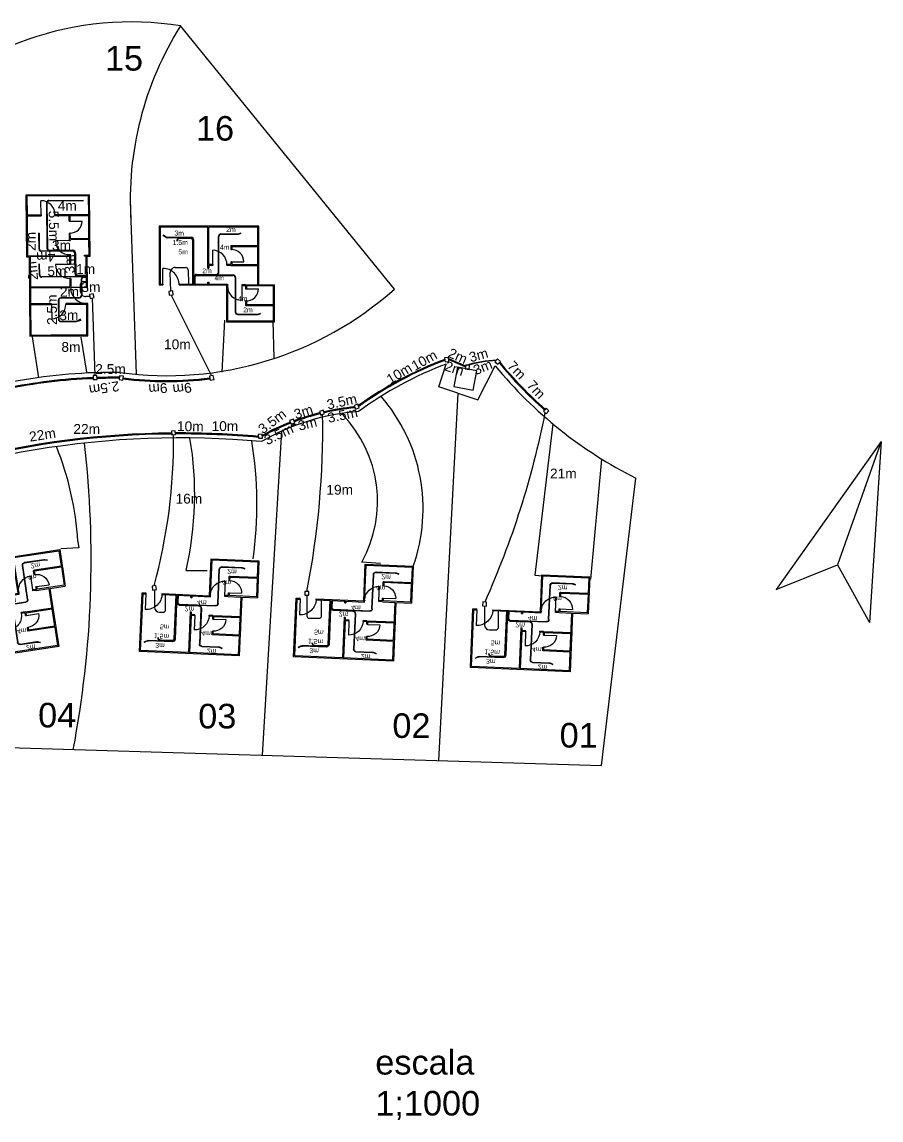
# Model space of a CAD drawing. Header units: millimetres. Extents: x -1169 to 5536, y 114 to 7943.
# Drawn here: x 128.4 to 215.9, y 114.3 to 226.1 of the extents above; entities that cross this region are included whole.
import ezdxf

# ---------------------------------------------------------------- set-up
doc = ezdxf.new("R2010")
doc.units = ezdxf.units.MM
for name, color, linetype in [('Cain', 76, 'Continuous'), ('canalizacion principal', 36, 'Continuous'), ('canalizacion secundaria', 5, 'Continuous'), ('cint', 76, 'Continuous'), ('escala', 250, 'Continuous'), ('urbanizacion', 7, 'Continuous')]:
    doc.layers.add(name, color=color, linetype=linetype)
doc.styles.get("Standard").update_dxf_attribs({"font": 'arial.ttf'})

# ---------------------------------------------------------------- blocks, each defined once
blk = doc.blocks.new('dibujo3 (1)')
for p, q in [((1432.45, 2499.36), (1432.45, 2497.46)), ((1433.88, 2497.46), (1433.88, 2498.89)), ((1432.45, 2497.46), (1433.88, 2497.46)), ((1432.45, 2497.36), (1433.88, 2497.36)), ((1433.88, 2497.46), (1433.88, 2497.36)), ((1435.31, 2497.46), (1436.84, 2497.46)), ((1435.31, 2497.46), (1435.31, 2497.36)), ((1435.31, 2497.36), (1436.74, 2497.36)), ((1436.74, 2496.79), (1436.74, 2497.36)), ((1436.74, 2496.79), (1436.84, 2496.79)), ((1436.84, 2497.46), (1438.73, 2497.46)), ((1436.84, 2497.36), (1438.73, 2497.36)), ((1436.84, 2496.79), (1436.84, 2497.36)), ((1436.84, 2496.79), (1438.06, 2496.79)), ((1432.45, 2493.3), (1432.45, 2495.02)), ((1436.74, 2494.81), (1435.31, 2494.81)), ((1436.74, 2494.81), (1436.74, 2495.57)), ((1436.74, 2495.57), (1436.84, 2495.57)), ((1436.74, 2494.81), (1436.84, 2494.81)), ((1436.84, 2494.99), (1436.84, 2495.57)), ((1438.73, 2494.99), (1436.84, 2494.99)), ((1438.73, 2494.89), (1436.84, 2494.89)), ((1436.84, 2494.81), (1436.84, 2494.89)), ((1432.64, 2493.3), (1436.74, 2493.3)), ((1436.74, 2493.2), (1432.74, 2493.2)), ((1436.74, 2492.38), (1435.31, 2492.38)), ((1436.74, 2493.3), (1436.74, 2493.38)), ((1436.74, 2493.38), (1436.84, 2493.38)), ((1436.74, 2493.2), (1436.74, 2492.38)), ((1436.84, 2492.38), (1436.74, 2492.38)), ((1436.84, 2493.3), (1436.84, 2493.38)), ((1436.84, 2493.2), (1436.84, 2493.3)), ((1436.84, 2493.2), (1436.84, 2492.38)), ((1438.28, 2493.3), (1438.55, 2493.3)), ((1438.28, 2493.2), (1438.28, 2493.3)), ((1438.45, 2493.2), (1438.28, 2493.2)), ((1432.74, 2490.12), (1436.74, 2490.12)), ((1436.74, 2490.95), (1436.74, 2490.12)), ((1436.84, 2490.95), (1436.74, 2490.95)), ((1436.84, 2490.95), (1436.84, 2490.02)), ((1432.74, 2490.02), (1436.84, 2490.02)), ((1438.45, 2490.02), (1436.84, 2490.02)), ((1438.55, 2490.02), (1438.45, 2490.02)), ((1438.45, 2490.02), (1438.55, 2490.02)), ((1434.88, 2488.39), (1432.74, 2488.39)), ((1434.88, 2488.29), (1432.74, 2488.29)), ((1434.88, 2488.39), (1434.88, 2488.29)), ((1434.88, 2488.29), (1434.88, 2486.87)), ((1438.45, 2488.39), (1436.31, 2488.39)), ((1436.31, 2488.39), (1436.31, 2488.29)), ((1438.45, 2488.29), (1436.31, 2488.29)), ((1438.55, 2488.39), (1438.45, 2488.39)), ((1438.5, 2488.39), (1438.5, 2488.39)), ((1434.78, 2485.21), (1436.42, 2485.21)), ((1434.78, 2485.11), (1436.42, 2485.11))]:
    blk.add_line(p, q)
for points in [[(1438.55, 2493.2), (1438.83, 2493.2), (1438.83, 2499.46), (1432.35, 2499.46), (1432.35, 2493.2), (1432.64, 2493.2)], [(1438.73, 2497.46), (1438.73, 2499.36), (1432.45, 2499.36), (1432.45, 2497.46)], [(1432.45, 2497.36), (1432.45, 2493.3), (1432.64, 2493.3)], [(1433.88, 2497.46), (1433.88, 2497.41)], [(1435.31, 2497.41), (1435.31, 2497.41), (1435.31, 2497.46)], [(1436.79, 2496.79), (1436.84, 2496.79)], [(1438.73, 2494.99), (1438.73, 2497.36)], [(1436.79, 2494.81), (1436.74, 2494.81)], [(1436.84, 2495.57), (1436.79, 2495.57), (1436.79, 2495.57)], [(1438.55, 2493.3), (1438.73, 2493.3), (1438.73, 2494.89)], [(1432.64, 2493.2), (1432.64, 2485.11), (1434.78, 2485.11)], [(1432.74, 2493.2), (1432.74, 2490.12)], [(1436.74, 2493.38), (1436.79, 2493.38)], [(1436.79, 2492.38), (1436.74, 2492.38)], [(1438.45, 2490.02), (1438.45, 2493.2)], [(1438.55, 2490.02), (1438.55, 2493.2)], [(1436.74, 2490.95), (1436.79, 2490.95), (1436.79, 2490.95)], [(1432.74, 2490.02), (1432.74, 2488.39)], [(1438.45, 2490.02), (1438.5, 2490.02)], [(1432.74, 2488.29), (1432.74, 2485.21), (1434.78, 2485.21)], [(1434.88, 2488.34), (1434.88, 2488.29)], [(1436.31, 2488.29), (1436.31, 2488.34), (1436.31, 2488.34)], [(1436.42, 2485.11), (1438.55, 2485.11), (1438.55, 2488.39)], [(1436.42, 2485.21), (1438.45, 2485.21), (1438.45, 2488.29)], [(1438.5, 2488.39), (1438.45, 2488.39)]]:
    blk.add_lwpolyline(points)
for centre, radius, start, end in [((1433.88, 2497.46), 1.43, 357.9907, 90), ((1436.84, 2496.79), 1.22, 267.6584, 0), ((1436.74, 2494.81), 1.43, 180, 272.0081), ((1436.74, 2492.38), 1.43, 180, 272.0093), ((1438.45, 2490.02), 1.63, 86.4779, 90), ((1438.45, 2490.02), 1.63, 180, 271.7602), ((1434.88, 2488.29), 1.43, 270, 2.009)]:
    blk.add_arc(centre, radius, start, end)
at = {"layer": 'cint'}
for p, q in [((1434.48, 2493.97), (1434.48, 2498.73)), ((1434.5, 2493.97), (1434.5, 2498.73)), ((1434.52, 2493.97), (1434.52, 2498.73)), ((1434.67, 2498.92), (1438.21, 2498.92)), ((1434.67, 2498.9), (1438.21, 2498.9)), ((1434.67, 2498.88), (1438.21, 2498.88)), ((1433.65, 2493.97), (1433.65, 2495.61)), ((1433.67, 2493.97), (1433.67, 2495.6)), ((1433.69, 2493.97), (1433.69, 2495.59)), ((1437.04, 2493.76), (1433.9, 2493.76)), ((1437.04, 2493.74), (1433.9, 2493.74)), ((1437.04, 2493.72), (1433.9, 2493.72)), ((1437.04, 2493.82), (1434.67, 2493.82)), ((1437.04, 2493.8), (1434.67, 2493.8)), ((1437.04, 2493.78), (1434.67, 2493.78)), ((1437.29, 2491.41), (1437.29, 2493.47)), ((1437.31, 2491.41), (1437.31, 2493.47)), ((1437.33, 2491.41), (1437.33, 2493.47)), ((1437.35, 2491.41), (1437.35, 2493.47)), ((1437.37, 2491.41), (1437.37, 2493.47)), ((1437.39, 2491.41), (1437.39, 2493.47)), ((1433.65, 2491.35), (1433.65, 2492.47)), ((1433.67, 2491.35), (1433.67, 2492.47)), ((1433.69, 2491.35), (1433.69, 2492.47)), ((1438.45, 2491.26), (1437.54, 2491.26)), ((1438.45, 2491.24), (1437.54, 2491.24)), ((1438.45, 2491.22), (1437.54, 2491.22)), ((1438.45, 2491.2), (1437.54, 2491.2)), ((1438.45, 2491.18), (1437.54, 2491.18)), ((1438.45, 2491.14), (1433.9, 2491.14)), ((1438.45, 2491.12), (1433.9, 2491.12)), ((1438.45, 2491.1), (1433.9, 2491.1)), ((1438.45, 2491.16), (1437.54, 2491.16)), ((1438.45, 2491.16), (1437.54, 2491.16)), ((1437.91, 2490.83), (1437.91, 2489.23)), ((1437.93, 2490.83), (1437.93, 2489.23)), ((1437.95, 2490.83), (1437.95, 2489.23)), ((1438.45, 2491.08), (1438.16, 2491.08)), ((1438.45, 2491.06), (1438.16, 2491.06)), ((1438.45, 2491.04), (1438.16, 2491.04)), ((1437.66, 2488.98), (1435.81, 2488.98)), ((1437.66, 2488.96), (1435.81, 2488.96)), ((1437.66, 2488.94), (1435.81, 2488.94)), ((1435.56, 2488.73), (1435.56, 2486.81)), ((1435.58, 2488.73), (1435.58, 2486.81)), ((1435.6, 2488.73), (1435.6, 2486.81)), ((1437.45, 2486.62), (1437.83, 2486.83)), ((1437.46, 2486.6), (1437.86, 2486.76)), ((1437.47, 2486.58), (1437.88, 2486.71)), ((1435.81, 2486.6), (1437.35, 2486.6)), ((1435.81, 2486.58), (1437.35, 2486.58)), ((1435.81, 2486.56), (1437.35, 2486.56))]:
    blk.add_line(p, q, dxfattribs=at)
for centre, radius, start, end in [((1434.67, 2498.73), 0.19, 90, 180), ((1434.67, 2498.73), 0.17, 90, 180), ((1434.67, 2498.73), 0.15, 90, 180), ((1433.9, 2493.97), 0.25, 180, 270), ((1433.9, 2493.97), 0.23, 180, 270), ((1433.9, 2493.97), 0.21, 180, 270), ((1434.67, 2493.97), 0.19, 180, 270), ((1434.67, 2493.97), 0.17, 180, 270), ((1434.67, 2493.97), 0.15, 180, 270), ((1437.04, 2493.47), 0.35, 0, 90), ((1437.04, 2493.47), 0.33, 0, 90), ((1437.04, 2493.47), 0.31, 0, 90), ((1437.04, 2493.47), 0.29, 0, 90), ((1437.04, 2493.47), 0.27, 0, 90), ((1437.04, 2493.47), 0.25, 0, 90), ((1433.9, 2491.35), 0.25, 180, 270), ((1433.9, 2491.35), 0.23, 180, 270), ((1433.9, 2491.35), 0.21, 180, 270), ((1437.54, 2491.41), 0.25, 180, 270), ((1437.54, 2491.41), 0.23, 180, 270), ((1437.54, 2491.41), 0.21, 180, 270), ((1437.54, 2491.41), 0.19, 180, 270), ((1437.54, 2491.41), 0.17, 180, 270), ((1437.54, 2491.41), 0.15, 180, 270), ((1438.16, 2490.83), 0.25, 90, 180), ((1438.16, 2490.83), 0.25, 90, 180), ((1438.16, 2490.83), 0.25, 90, 180), ((1438.16, 2490.83), 0.23, 90, 180), ((1438.16, 2490.83), 0.21, 90, 180), ((1435.81, 2488.73), 0.25, 90, 180), ((1435.81, 2488.73), 0.23, 90, 180), ((1435.81, 2488.73), 0.21, 90, 180), ((1437.66, 2489.23), 0.25, 270, 0), ((1437.66, 2489.23), 0.27, 270, 0), ((1437.66, 2489.23), 0.29, 270, 0), ((1435.81, 2486.81), 0.25, 180, 270), ((1435.81, 2486.81), 0.23, 180, 270), ((1435.81, 2486.81), 0.21, 180, 270), ((1437.35, 2486.81), 0.21, 270, 297.8792), ((1437.35, 2486.81), 0.23, 270, 297.8792), ((1437.35, 2486.81), 0.25, 270, 297.8792), ((1437.35, 2486.81), 0.25, 270, 297.8792), ((1437.35, 2486.81), 0.25, 270, 297.8792)]:
    blk.add_arc(centre, radius, start, end, dxfattribs=at)
for s, p in [('4m', (1435.58, 2497.86)), ('3m', (1434.96, 2493.83)), ('1m', (1437.4, 2491.4)), ('5m', (1434.47, 2491.21)), ('2m', (1435.73, 2489.11)), ('3m', (1437.92, 2489.56)), ('3m', (1435.65, 2486.71))]:
    blk.add_text(s, height=1, dxfattribs=at).set_placement(p)
for s, rotation, p in [('5.5m', 270.6067, (1434.65, 2497.87)), ('2m', 90, (1433.31, 2493.78)), ('4m', 181.8112, (1435.27, 2493.7)), ('2m', 95.5328, (1433.53, 2490.84)), ('3m', 92.1421, (1437.25, 2491.48)), ('2.5m', 90, (1435.41, 2486.23))]:
    blk.add_text(s, height=1, rotation=rotation, dxfattribs=at).set_placement(p)
blk = doc.blocks.new('chaletl (1)')
for p, q in [((1524.71, 7754.82), (1524.71, 7756.26)), ((1526.54, 7756.32), (1526.64, 7756.32)), ((1519.64, 7752.82), (1519.64, 7754.41)), ((1524.22, 7754.44), (1524.32, 7754.44)), ((1524.71, 7754.82), (1524.32, 7754.82)), ((1524.32, 7754.82), (1524.32, 7754.82)), ((1524.32, 7754.72), (1524.32, 7754.44)), ((1524.71, 7754.72), (1524.32, 7754.72)), ((1524.71, 7754.82), (1524.71, 7754.72)), ((1526.54, 7754.81), (1526.15, 7754.81)), ((1526.15, 7754.81), (1526.15, 7754.71)), ((1526.54, 7754.71), (1526.15, 7754.71)), ((1526.54, 7755.08), (1526.64, 7755.08)), ((1526.64, 7755.08), (1527.88, 7755.08)), ((1519.64, 7752.82), (1519.64, 7752.72)), ((1521.28, 7752.82), (1521.28, 7752.72)), ((1524.22, 7753), (1524.22, 7752.82)), ((1524.22, 7753), (1524.32, 7753)), ((1524.32, 7753), (1524.32, 7752.82)), ((1526.22, 7752.72), (1526.22, 7752.62)), ((1527.66, 7752.72), (1527.66, 7752.62)), ((1527.66, 7752.62), (1527.66, 7751.17)), ((1528.03, 7752.72), (1529.3, 7752.72)), ((1528.03, 7752.34), (1528.13, 7752.34)), ((1528.13, 7752.34), (1529.37, 7752.34)), ((1529.4, 7752.72), (1530.99, 7752.72)), ((1528.13, 7751.1), (1528.03, 7751.1)), ((1526.12, 7748.97), (1530.99, 7748.97))]:
    blk.add_line(p, q)
for points in [[(1529.4, 7752.72), (1529.4, 7758.7), (1519.24, 7758.7), (1519.24, 7752.72), (1519.64, 7752.72)], [(1524.22, 7754.44), (1524.22, 7758.6), (1519.34, 7758.6)], [(1524.22, 7758.6), (1519.34, 7758.6), (1519.34, 7752.82), (1519.64, 7752.82)], [(1524.32, 7754.82), (1524.32, 7758.6)], [(1529.3, 7756.7), (1529.3, 7758.6), (1524.32, 7758.6)], [(1526.54, 7754.71), (1529.4, 7754.71), (1529.4, 7756.7)], [(1529.3, 7756.7), (1526.54, 7756.7), (1526.54, 7756.32)], [(1526.64, 7755.08), (1526.64, 7754.81), (1529.3, 7754.81), (1529.3, 7756.6), (1526.64, 7756.6), (1526.64, 7756.32)], [(1529.3, 7752.72), (1529.3, 7756.6)], [(1526.59, 7756.32), (1526.59, 7756.32), (1526.64, 7756.32)], [(1524.32, 7754.44), (1524.32, 7754.72)], [(1524.71, 7754.76), (1524.71, 7754.82)], [(1526.15, 7754.82), (1526.15, 7754.76), (1526.15, 7754.76)], [(1526.54, 7755.08), (1526.54, 7754.81)], [(1526.64, 7755.08), (1526.59, 7755.08)], [(1519.24, 7752.72), (1519.64, 7752.72)], [(1519.64, 7752.82), (1519.64, 7752.77)], [(1521.28, 7752.82), (1524.22, 7752.82)], [(1521.28, 7752.77), (1521.28, 7752.82)], [(1521.28, 7752.72), (1526.12, 7752.72)], [(1524.22, 7752.82), (1524.22, 7753)], [(1524.32, 7752.82), (1524.32, 7753)], [(1524.32, 7752.82), (1526.22, 7752.82)], [(1526.12, 7752.72), (1526.12, 7748.97), (1530.99, 7748.97), (1530.99, 7752.72)], [(1526.22, 7752.82), (1526.22, 7749.07), (1530.89, 7749.07), (1530.89, 7750.63)], [(1526.22, 7752.62), (1526.22, 7752.67), (1526.22, 7752.67)], [(1528.03, 7752.72), (1527.66, 7752.72)], [(1527.66, 7752.67), (1527.66, 7752.62)], [(1528.03, 7752.62), (1527.66, 7752.62)], [(1528.03, 7752.62), (1528.03, 7752.34)], [(1528.08, 7752.34), (1528.13, 7752.34)], [(1530.89, 7750.73), (1530.89, 7752.62), (1528.13, 7752.62)], [(1528.13, 7752.62), (1528.13, 7752.34)], [(1530.99, 7750.73), (1530.99, 7752.72)], [(1528.13, 7751.1), (1528.08, 7751.1), (1528.08, 7751.1)], [(1528.13, 7751.1), (1528.13, 7750.73), (1530.89, 7750.73)]]:
    blk.add_lwpolyline(points)
blk.add_lwpolyline([(1528.03, 7751.1), (1528.03, 7750.73, 0.414214), (1528.13, 7750.63), (1530.89, 7750.63)], format="xyb")
for centre, radius, start, end in [((1524.71, 7754.82), 1.44, 357.6635, 90), ((1526.64, 7755.08), 1.24, 0, 92.3109), ((1519.64, 7752.77), 1.64, 358.2528, 90), ((1527.66, 7752.62), 1.45, 180, 270), ((1528.13, 7752.34), 1.24, 267.6891, 0)]:
    blk.add_arc(centre, radius, start, end)
at = {"layer": 'Cain'}
for p, q in [((1519.96, 7757.57), (1519.64, 7757.75)), ((1519.97, 7757.58), (1519.65, 7757.77)), ((1519.98, 7757.6), (1519.66, 7757.78)), ((1522.5, 7757.57), (1520.09, 7757.57)), ((1522.5, 7757.55), (1520.09, 7757.55)), ((1522.5, 7757.53), (1520.09, 7757.53)), ((1522.5, 7757.49), (1521.32, 7757.49)), ((1525.3, 7754.05), (1525.3, 7757.67)), ((1525.32, 7754.05), (1525.32, 7757.67)), ((1525.34, 7754.05), (1525.34, 7757.67)), ((1525.55, 7757.92), (1527.25, 7757.92)), ((1525.55, 7757.9), (1527.25, 7757.9)), ((1525.55, 7757.88), (1527.25, 7757.88)), ((1527.33, 7757.93), (1527.61, 7758.03)), ((1527.34, 7757.91), (1527.62, 7758.01)), ((1527.34, 7757.89), (1527.62, 7757.99)), ((1521.07, 7757.24), (1521.07, 7757.19)), ((1521.09, 7757.24), (1521.09, 7757.19)), ((1521.11, 7757.24), (1521.11, 7757.19)), ((1522.5, 7757.47), (1521.32, 7757.47)), ((1522.5, 7757.45), (1521.32, 7757.45)), ((1522.67, 7752.82), (1522.67, 7757.28)), ((1522.69, 7752.82), (1522.69, 7757.28)), ((1522.71, 7752.82), (1522.71, 7757.28)), ((1522.71, 7752.82), (1522.71, 7757.28)), ((1522.75, 7752.82), (1522.75, 7757.28)), ((1522.77, 7752.82), (1522.77, 7757.28)), ((1522.79, 7752.82), (1522.79, 7757.28)), ((1522.81, 7752.82), (1522.81, 7753.55)), ((1522.81, 7752.82), (1522.81, 7753.55)), ((1522.83, 7752.82), (1522.83, 7753.55)), ((1522.83, 7752.82), (1522.83, 7753.55)), ((1522.85, 7752.82), (1522.85, 7753.55)), ((1522.87, 7752.82), (1522.87, 7753.55)), ((1522.89, 7752.82), (1522.89, 7753.55)), ((1522.91, 7752.82), (1522.91, 7753.55)), ((1523.06, 7753.8), (1525.05, 7753.8)), ((1523.06, 7753.78), (1525.05, 7753.78)), ((1523.06, 7753.76), (1525.05, 7753.76)), ((1523.06, 7753.74), (1526.78, 7753.74)), ((1523.06, 7753.72), (1526.78, 7753.72)), ((1523.06, 7753.7), (1526.78, 7753.7)), ((1526.99, 7753.49), (1526.99, 7750)), ((1527.01, 7753.49), (1527.01, 7750)), ((1527.03, 7753.49), (1527.03, 7750)), ((1527.28, 7749.75), (1529.25, 7749.75)), ((1527.28, 7749.73), (1529.25, 7749.73)), ((1527.28, 7749.71), (1529.25, 7749.71)), ((1529.32, 7749.76), (1529.57, 7749.84)), ((1529.32, 7749.74), (1529.58, 7749.82)), ((1529.33, 7749.72), (1529.59, 7749.8))]:
    blk.add_line(p, q, dxfattribs=at)
for centre, radius, start, end in [((1520.09, 7757.78), 0.25, 239.8779, 270), ((1520.09, 7757.78), 0.23, 239.8779, 270), ((1520.09, 7757.78), 0.21, 239.8779, 270), ((1521.32, 7757.24), 0.25, 90, 180), ((1521.32, 7757.24), 0.25, 90, 180), ((1522.5, 7757.28), 0.29, 0, 90), ((1522.5, 7757.28), 0.27, 0, 90), ((1522.5, 7757.28), 0.25, 0, 90), ((1522.5, 7757.28), 0.21, 0, 90), ((1522.5, 7757.28), 0.21, 0, 90), ((1522.5, 7757.28), 0.21, 0, 90), ((1525.55, 7757.67), 0.25, 90, 180), ((1525.55, 7757.67), 0.23, 90, 180), ((1525.55, 7757.67), 0.21, 90, 180), ((1527.25, 7758.17), 0.25, 270, 289.2762), ((1527.25, 7758.17), 0.27, 270, 289.2762), ((1527.25, 7758.17), 0.29, 270, 289.2762), ((1521.32, 7757.24), 0.23, 90, 180), ((1521.32, 7757.24), 0.21, 90, 180), ((1522.5, 7757.28), 0.19, 0, 90), ((1522.5, 7757.28), 0.17, 0, 90), ((1523.06, 7753.55), 0.25, 90, 180), ((1523.06, 7753.55), 0.23, 90, 180), ((1523.06, 7753.55), 0.21, 90, 180), ((1523.06, 7753.55), 0.19, 90, 180), ((1523.06, 7753.55), 0.17, 90, 180), ((1523.06, 7753.55), 0.15, 90, 180), ((1525.05, 7754.05), 0.25, 270, 0), ((1525.05, 7754.05), 0.27, 270, 0), ((1525.05, 7754.05), 0.29, 270, 0), ((1526.78, 7753.49), 0.25, 0, 90), ((1526.78, 7753.49), 0.25, 0, 90), ((1526.78, 7753.49), 0.23, 0, 90), ((1526.78, 7753.49), 0.23, 0, 90), ((1526.78, 7753.49), 0.21, 0, 90), ((1527.28, 7750), 0.29, 180, 270), ((1527.28, 7750), 0.27, 180, 270), ((1527.28, 7750), 0.25, 180, 270), ((1529.25, 7750), 0.25, 270, 285.6679), ((1529.25, 7750), 0.27, 270, 285.6679), ((1529.25, 7750), 0.29, 270, 285.6679)]:
    blk.add_arc(centre, radius, start, end, dxfattribs=at)
for s, p in [('2m', (1526.08, 7758.12)), ('3m', (1520.81, 7757.75)), ('1.5m', (1520.63, 7756.8)), ('4m', (1525.44, 7756.32)), ('5m', (1521.21, 7755.84)), ('2m', (1523.64, 7753.92)), ('4m', (1524.88, 7753.19)), ('4m', (1527.28, 7751.07)), ('2m', (1527.81, 7749.94))]:
    blk.add_text(s, height=0.5, dxfattribs=at).set_placement(p)

msp = doc.modelspace()

# ---------------------------------------------------------------- linework, layer by layer
msp.add_line((172.78, 188.33), (174.82, 187.64))
at = {"layer": 'canalizacion principal'}
for p, q in [((171.85, 191.75), (173.55, 191.01)), ((177.11, 191.56), (176.98, 191.41))]:
    msp.add_line(p, q, dxfattribs=at)
for points in [[(171.43, 191.91), (171.47, 191.52), (171.86, 191.56), (171.83, 191.95)], [(173.92, 190.75), (173.98, 191.14), (173.59, 191.21), (173.52, 190.81)], [(176.84, 191.27), (177.11, 191.56), (176.82, 191.83), (176.55, 191.53)], [(138.68, 189.66), (138.72, 190.06), (138.32, 190.1), (138.28, 189.7)], [(174.33, 188.63), (174.7, 190.6), (172.74, 190.96), (172.37, 189)], [(162.21, 187.06), (162.36, 186.68), (162.73, 186.83), (162.59, 187.2)], [(155.65, 185.55), (155.79, 185.18), (156.17, 185.32), (156.03, 185.69)], [(155.83, 185.04), (156.25, 185.2), (156.3, 185.06), (155.88, 184.9)], [(152.45, 184.12), (152.48, 183.73), (152.88, 183.75), (152.85, 184.15)]]:
    msp.add_lwpolyline(points, close=True, dxfattribs=at)
msp.add_lwpolyline([(173.78, 191.17, -0.063359), (176.68, 191.68, -0.733719)], format="xyb", dxfattribs=at)
for centre, radius, start, end in [((184.85, 156.08), 38.02, 110.6275, 125.6302), ((210.89, 219.34), 43.93, 219.4717, 228.1768), ((137.71, 135.98), 53.96, 92.1929, 101.7508), ((137.71, 135.98), 53.96, 89.363, 91.7681), ((143.15, 224.96), 35.36, 262.7721, 277.0865), ((164.58, 162.74), 24.2, 95.4654, 102.9204), ((164.58, 162.74), 24.2, 103.8756, 110.4277), ((164.58, 162.74), 24.2, 111.3707, 118.8217), ((144.54, 93.31), 90.86, 90.5762, 104.025), ((144.54, 93.31), 90.86, 85.0021, 90.3238)]:
    msp.add_arc(centre, radius, start, end, dxfattribs=at)
at = {"layer": 'canalizacion secundaria'}
for p, q in [((143.54, 198.7), (143.5, 200.61)), ((144, 201.12), (145.06, 201.12)), ((145.31, 200.88), (145.36, 199.45)), ((134.37, 198.65), (134.36, 199.42)), ((134.61, 199.68), (134.97, 199.68)), ((135.31, 198.18), (134.89, 198.16)), ((143.59, 198.31), (147.68, 190.08)), ((171.83, 191.86), (173.57, 191.11)), ((181.76, 186.78), (181.62, 186.63)), ((141.9, 168.3), (141.9, 166.52)), ((143.02, 166.27), (143.02, 167.79)), ((157.4, 167.74), (157.4, 165.66)), ((158.9, 165.66), (158.9, 167.24)), ((175.5, 166.65), (175.5, 164.71)), ((142.4, 166.02), (142.77, 166.02)), ((176.9, 164.46), (176.9, 166.16)), ((157.65, 165.41), (158.65, 165.41)), ((176, 164.21), (176.65, 164.21))]:
    msp.add_line(p, q, dxfattribs=at)
for points in [[(135.27, 198.37), (135.35, 197.98), (135.74, 198.06), (135.66, 198.45)], [(143.39, 198.29), (143.78, 198.33), (143.74, 198.73), (143.35, 198.68)], [(136.05, 189.72), (136.03, 190.12), (135.63, 190.11), (135.65, 189.71)], [(147.95, 189.73), (147.87, 190.12), (147.48, 190.05), (147.56, 189.65)], [(181.78, 186.22), (182.05, 186.51), (181.76, 186.78), (181.49, 186.48)], [(158.68, 186.47), (158.82, 186.1), (159.2, 186.24), (159.06, 186.61)], [(143.61, 184.47), (143.64, 184.07), (144.04, 184.1), (144.01, 184.49)], [(141.65, 168.67), (141.7, 168.27), (142.1, 168.33), (142.04, 168.73)], [(157.21, 168.14), (157.2, 167.74), (157.6, 167.74), (157.61, 168.14)], [(175.3, 166.66), (175.7, 166.64), (175.71, 167.04), (175.31, 167.06)]]:
    msp.add_lwpolyline(points, close=True, dxfattribs=at)
msp.add_lwpolyline([(135.55, 198.02), (135.83, 190.12)], dxfattribs=at)
for points in [[(173.7, 191.19, -0.066457), (176.71, 191.72, -0.066457)], [(157.41, 168.14, 0.052169), (159.01, 186.17, -1.798511)], [(181.64, 186.35, -0.057185), (175.51, 167.05, 9.399101)], [(141.85, 168.7, 0.068064), (143.84, 184.08, 26.117905)]]:
    msp.add_lwpolyline(points, format="xyb", dxfattribs=at)
for centre, radius, start, end in [((144, 200.62), 0.5, 90, 181.4028), ((145.06, 200.87), 0.25, 1.6377, 90), ((134.61, 199.43), 0.25, 90, 180.7444), ((134.87, 198.66), 0.5, 180.7444, 272.1684), ((184.85, 156.08), 38.12, 110.587, 125.6302), ((211.53, 220.01), 44.76, 219.5887, 228.1318), ((137.71, 135.98), 53.86, 92.1929, 101.7508), ((137.71, 135.98), 53.86, 89.363, 91.7681), ((143.15, 224.96), 35.46, 262.7721, 277.0865), ((164.58, 162.74), 24.3, 95.4654, 102.9536), ((164.58, 162.74), 24.3, 103.9048, 110.4277), ((164.58, 162.74), 24.3, 111.3707, 118.8217), ((144.54, 93.31), 90.96, 90.5762, 104.025), ((144.54, 93.31), 90.96, 85.0021, 90.3238), ((142.4, 166.52), 0.5, 180, 270), ((142.77, 166.27), 0.25, 270, 0), ((157.65, 165.66), 0.25, 180, 270), ((158.65, 165.66), 0.25, 270, 0), ((176, 164.71), 0.5, 180, 270), ((176.65, 164.46), 0.25, 270, 0)]:
    msp.add_arc(centre, radius, start, end, dxfattribs=at)
at = {"layer": 'urbanizacion'}
for p, q in [((166.31, 198.91), (144.55, 225.72)), ((139.42, 207.92), (140.01, 190.25)), ((139.48, 206.22), (139.47, 206.22)), ((149.03, 195.76), (148.73, 190.46)), ((153.94, 195.67), (154.04, 191.93)), ((129.44, 194.07), (130.08, 189.9)), ((134.39, 194.03), (134.98, 190.45)), ((171.56, 191.18), (171.6, 191.28)), ((170.84, 188.98), (171.56, 191.18)), ((174.82, 187.64), (176.59, 191.1)), ((172.78, 188.33), (170.84, 188.98)), ((172.78, 188.33), (170.8, 150.91)), ((182.45, 185.2), (180.61, 169.78)), ((152.88, 151.46), (154.85, 184.46)), ((215.87, 183.39), (205.19, 168.34)), ((215.87, 183.39), (211.42, 170.84)), ((215.87, 183.39), (214.68, 164.98)), ((187.41, 181.62), (186.3, 169.38)), ((187.41, 150.41), (190.89, 179.66)), ((134.18, 172.59), (132.35, 172.47)), ((134.08, 173.23), (134.18, 172.59)), ((164.89, 170.98), (163.01, 171.13)), ((145.11, 170.28), (147.26, 170.28)), ((205.19, 168.34), (211.42, 170.84)), ((211.42, 170.84), (214.68, 164.98)), ((180.61, 169.78), (181.44, 169.72)), ((120.9, 152.42), (187.41, 150.41))]:
    msp.add_line(p, q, dxfattribs=at)
for centre, radius, start, end in [((139.51, 194.04), 32.08, 80.9596, 137.3744), ((172.63, 208), 33.21, 147.7381, 183.6707), ((143.15, 224.96), 34.86, 262.1206, 311.6402), ((184.85, 156.08), 37.62, 110.6205, 126.1248), ((137.71, 135.98), 54.46, 89.2982, 111.2129), ((210.89, 219.34), 44.43, 219.4717, 243.2535), ((143.15, 224.96), 35.36, 262.1206, 262.1236), ((151.84, 176.56), 17.4, 340.3553, 41.0925), ((164.58, 162.74), 23.8, 94.5981, 119.7438), ((151.83, 177.3), 12.77, 331.1169, 44.0163), ((144.54, 93.31), 90.46, 84.7829, 114.0428), ((111.24, 178), 34.74, 347.1602, 9.5165), ((111.81, 176.99), 40.51, 352.166, 9.1603), ((103.65, 171.41), 30.49, 3.4313, 22.1207), ((31.63, 171.41), 103.81, 349.2436, 6.5456)]:
    msp.add_arc(centre, radius, start, end, dxfattribs=at)

# ---------------------------------------------------------------- block references
msp.add_blockref('chaletl (1)', (-1376.89, -7553.38))
at = {"xscale": -1}
for p, rotation in [((-2551.16, 7601.38), 188.6838832573984), ((-1045.77, 7978.58), 177.5496592997522), ((-1030.08, 7978.04), 177.5496592997522), ((-1012.09, 7976.95), 177.5496592997522)]:
    msp.add_blockref('chaletl (1)', p, dxfattribs=dict(at, rotation=rotation))
at = {"layer": 'urbanizacion', "rotation": 0.4631866153235195}
msp.add_blockref('dibujo3 (1)', (-1283.3, -2302.48), dxfattribs=at)

# ---------------------------------------------------------------- texts
at = {"layer": 'canalizacion principal'}
for s, rotation, p in [('2m', 336.4946, (171.69, 192.04)), ('3m', 15.616, (174.08, 191.46)), ('7m', 314.0055, (177.74, 191.02)), ('10m', 31.2512, (165.9, 189.2)), ('2.5m', 187.9304, (138.23, 189.55)), ('9m', 187.1217, (145.61, 189.41)), ('3.5m', 12.2514, (159.55, 186.65)), ('3m', 18.4738, (156.29, 185.65)), ('3.5m', 36.858, (152.92, 184.12)), ('22m', 8.9924, (129.22, 183.38)), ('10m', 358.984, (144.17, 184.47))]:
    msp.add_text(s, height=1, rotation=rotation, dxfattribs=at).set_placement(p)
at = {"layer": 'canalizacion secundaria'}
for s, p in [('8m', (132.41, 192.53)), ('10m', (142.86, 192.8)), ('2.5m', (135.86, 190.28)), ('22m', (133.63, 184.18)), ('10m', (147.7, 184.47)), ('21m', (182.16, 179.64)), ('19m', (159.39, 177.99)), ('16m', (144.03, 177.08))]:
    msp.add_text(s, height=1, dxfattribs=at).set_placement(p)
for s, rotation, p in [('10m', 29.4332, (168.41, 190.57)), ('2m', 341.581, (171.35, 190.67)), ('3m', 22.0926, (174.6, 190.15)), ('9m', 184.7602, (143.17, 189.37)), ('7m', 312.386, (179.74, 189.08)), ('3m', 14.0242, (156.64, 184.49)), ('3.5m', 11.8117, (159.62, 185.29)), ('3.5m', 25.836, (153.36, 183.01))]:
    msp.add_text(s, height=1, rotation=rotation, dxfattribs=at).set_placement(p)
at = {"layer": 'escala', "insert": (164.37, 121.44), "char_height": 2.5, "attachment_point": 1}
msp.add_mtext_dynamic_manual_height_columns('escala 1;1000', width=1.061, gutter_width=12.5, heights=[0], dxfattribs=at)
at = {"layer": 'urbanizacion', "char_height": 2.5, "attachment_point": 1}
for s, heights, insert in [('15', [0], (136.84, 223.67)), ('16', [0], (146.11, 216.54)), ('04', [0], (130.04, 156.79)), ('03', [32.64], (146.34, 156.69)), ('02', [0], (166.11, 155.72)), ('01', [0], (183.14, 154.74))]:
    msp.add_mtext_dynamic_manual_height_columns(s, width=1.6555, gutter_width=12.5, heights=heights, dxfattribs=dict(at, insert=insert))

doc.saveas('drawing.dxf')
